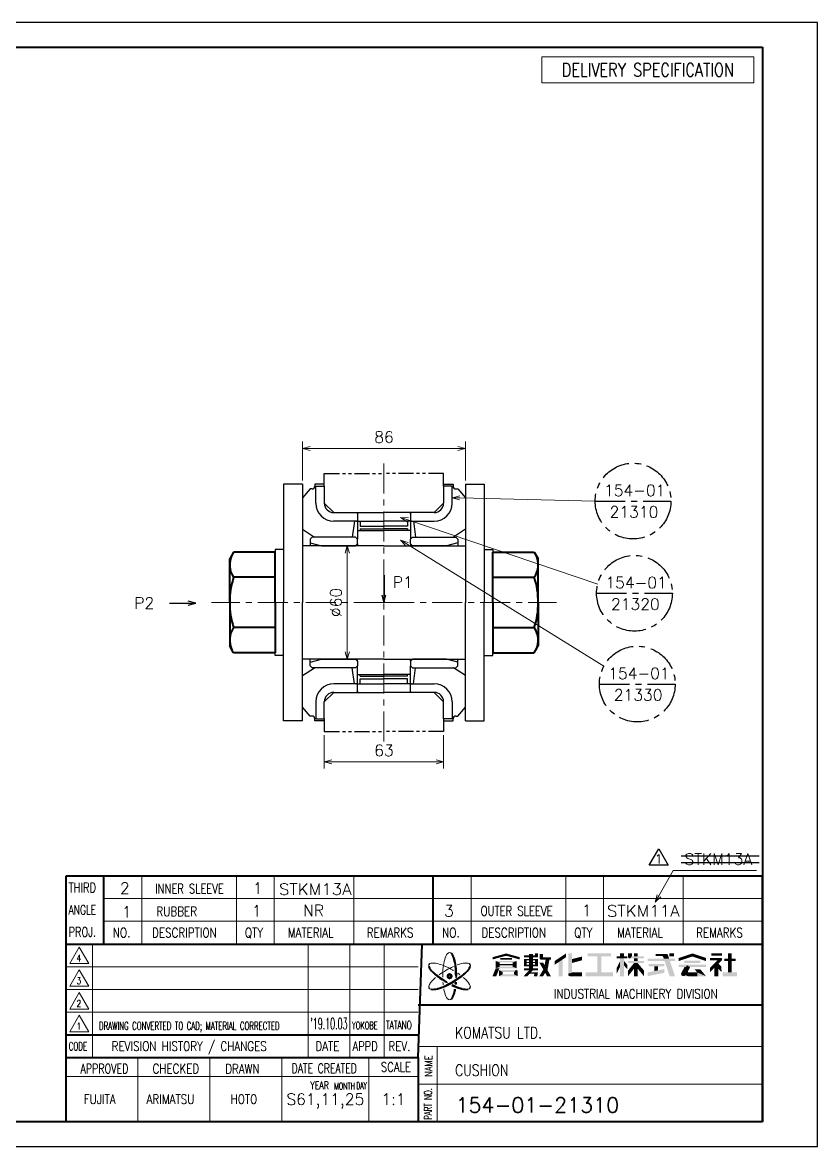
# Model space of a CAD drawing. Header units: millimetres. Extents: x 0 to 420, y 0 to 297.
# Drawn here: x 210 to 420, y 0 to 297 of the extents above; entities that cross this region are included whole.
import ezdxf
from ezdxf.enums import TextEntityAlignment as Align

# ---------------------------------------------------------------- set-up
doc = ezdxf.new("R2010")
doc.units = ezdxf.units.MM
doc.header["$LTSCALE"] = 0.25
doc.linetypes.add('CENTER', pattern=[50.8, 31.75, -6.35, 6.35, -6.35])
doc.linetypes.add('PHANTOM2', pattern=[31.75, 15.875, -3.175, 3.175, -3.175, 3.175, -3.175])
for name, color, linetype in [('1', 4, 'Continuous'), ('GAWA', 2, 'Continuous'), ('SCALE', 4, 'Continuous')]:
    doc.layers.add(name, color=color, linetype=linetype)
for name, color, linetype, lineweight in [('AM_0', 7, 'Continuous', 40), ('AM_0N', 7, 'Continuous', 40), ('AM_1', 4, 'Continuous', 20), ('AM_5_SCALE', 4, 'Continuous', 20), ('AM_7_CENTER', 1, 'CENTER', 20), ('AM_BOR_GAWA', 2, 'Continuous', 40)]:
    doc.layers.add(name, color=color, linetype=linetype, lineweight=lineweight)
doc.styles.add('ITL-SET', font='ITALIC', dxfattribs={"bigfont": 'BIGFONT'})
doc.styles.add('ROMANS_EN', font='romans.shx')
doc.styles.get("Standard").update_dxf_attribs({"font": 'txt.shx', "bigfont": 'extfont2.shx'})
doc.dimstyles.new('AM_JIS$0', dxfattribs={"dimtxt": 3, "dimasz": 2, "dimexe": 1.8, "dimexo": 1, "dimgap": 1.5, "dimtad": 3, "dimdec": 3, "dimzin": 9, "dimtxsty": 'STANDARD', "dimblk": 'OPEN30', "dimcen": 1, "dimclrd": 256, "dimclre": 256, "dimclrt": 4, "dimazin": 2, "dimtm": 1e-09, "dimtfac": 0.71, "dimtdec": 3, "dimtmove": 0, "dimatfit": 3, "dimldrblk": 'OPEN30', "dimlwd": -1, "dimlwe": -1, "dimarcsym": 1})

# ---------------------------------------------------------------- blocks, each defined once
blk = doc.blocks.new('A3-format')
at = {"layer": 'AM_BOR_GAWA', "color": 2}
for p, q in [((14.5, 290.5), (405.5, 290.5)), ((405.5, 290.5), (405.5, 6.5)), ((405.5, 6.5), (14.5, 6.5))]:
    blk.add_line(p, q, dxfattribs=at)
at = {"layer": 'Defpoints'}
blk.add_lwpolyline([(0, 0), (420, 0), (420, 297), (0, 297)], close=True, dxfattribs=at)
blk = doc.blocks.new('A3-title-bg')
at = {"layer": 'AM_BOR_GAWA', "color": 2, "lineweight": 40}
for p, q in [((-184, 47), (-184, 65)), ((-184, 65), (0, 65)), ((-174, 47), (-174, 65)), ((-87, 47), (-87, 65)), ((0, 47), (0, 65)), ((-184, 17), (-184, 47)), ((-184, 47), (-89.94, 47)), ((-91, 17), (-89.94, 47)), ((-89.94, 47), (0, 47)), ((0, 0), (0, 47)), ((-91, 30.91), (0, 30.91)), ((-184, 0), (-184, 17)), ((-184, 17), (-91, 17)), ((-91, 17), (-91, 0)), ((0, 0), (-184, 0))]:
    blk.add_line(p, q, dxfattribs=at)
at = {"layer": 'AM_BOR_GAWA', "color": 9, "lineweight": 20}
for p, q in [((-164, 47), (-164, 65)), ((-139, 47), (-139, 65)), ((-129, 47), (-129, 65)), ((-108, 47), (-108, 65)), ((-77, 47), (-77, 65)), ((-52, 47), (-52, 65)), ((-42, 47), (-42, 65)), ((-21, 47), (-21, 65)), ((-174, 59), (0, 59)), ((-174, 53), (0, 53)), ((-183, 41.83), (-180.5, 46.17)), ((-180.5, 46.17), (-178, 41.83)), ((-177, 47), (-177, 17)), ((-120, 47), (-120, 17)), ((-109, 47), (-109, 17)), ((-100, 47), (-100, 17)), ((-183, 41.83), (-178, 41.83)), ((-184, 41), (-91, 41)), ((-183, 35.83), (-180.5, 40.17)), ((-180.5, 40.17), (-178, 35.83)), ((-183, 35.83), (-178, 35.83)), ((-184, 35), (-91, 35)), ((-183, 29.83), (-180.5, 34.17)), ((-180.5, 34.17), (-178, 29.83)), ((-183, 29.83), (-178, 29.83)), ((-184, 29), (-91, 29)), ((-183, 23.83), (-180.5, 28.17)), ((-180.5, 28.17), (-178, 23.83)), ((-183, 23.83), (-178, 23.83)), ((-91, 19.91), (0, 19.91)), ((-86, 19.91), (-86, 0)), ((-165, 17), (-165, 0)), ((-146, 17), (-146, 0)), ((-127, 0), (-127, 17)), ((-104, 0), (-104, 17)), ((-184, 12), (-91, 12)), ((-91, 10), (0, 10))]:
    blk.add_line(p, q, dxfattribs=at)
at = {"layer": 'AM_BOR_GAWA', "color": 8, "lineweight": 20}
blk.add_line((-11.74, 40.71), (-10.88, 39.85), dxfattribs=at)
at = {"layer": 'AM_BOR_GAWA', "color": 9, "lineweight": 40}
blk.add_line((-184, 23), (-91, 23), dxfattribs=at)
at = {"layer": 'AM_BOR_GAWA', "color": 8, "lineweight": 20}
for points, const_width in [([(-58.72, 43.3, 1.142857), (-58.37, 43.3, 1.142857)], 0.4), ([(-35.34, 43.59, 1), (-34.94, 43.59, 1)], 0.4), ([(-25.74, 43.91, 1), (-25.24, 43.91, 1)], 0.5), ([(-11.04, 43.11, 1), (-10.84, 43.11, 1)], 0.2), ([(-11.04, 42.79, 1), (-10.84, 42.79, 1)], 0.2), ([(-83.14, 38.51, 1), (-82.24, 38.51, 1)], 0.702), ([(-65.27, 39.71, 1), (-64.87, 39.71, 1)], 0.4), ([(-51.14, 38.91, 1), (-50.74, 38.91, 1)], 0.4), ([(-21.23, 39.11, 1), (-20.63, 39.11, 1)], 0.6)]:
    blk.add_lwpolyline(points, format="xyb", close=True, dxfattribs=dict(at, const_width=const_width))
for points, const_width in [([(-28.24, 44.11), (-26.61, 44.11, -0.321798), (-25.95, 43.63), (-25.8, 43.2)], 0.6), ([(-19.58, 41.15), (-20.17, 40.04, 0.568326), (-19.56, 39.01), (-17.27, 39.01)], 1)]:
    blk.add_lwpolyline(points, format="xyb", dxfattribs=dict(at, const_width=const_width))
at = {"layer": 'AM_BOR_GAWA', "color": 9, "lineweight": 20}
for centre, radius, start, end in [((-82.69, 44.13), 0.65, 90, 145.2974), ((-82.69, 44.13), 0.6, 90, 145.2974), ((-87.56, 41.32), 0.65, 94.7026, 150), ((-87.56, 41.32), 0.6, 94.7026, 150), ((-87.18, 36.68), 5.31, 76.0052, 94.7026), ((-88.75, 30.39), 11.79, 66.7758, 76.0052), ((-70.98, 39.22), 13.5, 163.9948, 173.2242), ((-78.86, 41.48), 5.31, 145.2974, 163.9948), ((-76.63, 30.39), 11.79, 103.9948, 109.8782), ((-78.2, 36.68), 5.31, 85.2974, 103.9948), ((-77.82, 41.32), 0.6, 30, 85.2974), ((-77.82, 41.32), 0.65, 30, 85.2974), ((-72.66, 21.14), 21.85, 120, 125.7357), ((-69.23, 39.01), 15.27, 173.2242, 181.9026), ((-92.71, 21.14), 21.85, 60, 66.7758), ((-72.66, 21.14), 21.85, 114.3148, 120), ((-88.98, 26.6), 15.27, 61.1646, 61.9026), ((-88.98, 26.6), 15.27, 53.7049, 56.208), ((-87.56, 35.69), 0.65, 154.7026, 210), ((-87.56, 35.69), 0.6, 154.7026, 210), ((-83.35, 33.7), 5.31, 136.0052, 154.7026), ((-78.69, 29.2), 11.79, 130.7431, 136.0052), ((-62.64, 38.51), 21.85, 180, 180.8005), ((-62.64, 38.51), 21.85, 184.0993, 186.0535), ((-87.92, 28.01), 13.5, 43.9948, 48.9857), ((-82.03, 33.7), 5.31, 25.2974, 43.9948), ((-77.82, 35.69), 0.6, 330, 25.2974), ((-77.82, 35.69), 0.65, 330, 25.2974), ((-72.63, 37.32), 11.79, 190.6994, 196.0052), ((-78.86, 35.53), 5.31, 196.0052, 214.7026), ((-82.69, 32.88), 0.65, 214.7026, 270), ((-82.69, 32.88), 0.6, 214.7026, 270)]:
    blk.add_arc(centre, radius, start, end, dxfattribs=at)
at = {"layer": 'AM_BOR_GAWA', "color": 8, "lineweight": 20}
for centre, radius, start, end in [((-82.69, 44.13), 0.65, 34.7026, 90), ((-82.69, 44.13), 0.6, 34.7026, 90), ((-87.56, 41.32), 0.65, 150, 205.2974), ((-87.56, 41.32), 0.6, 150, 205.2974), ((-77.82, 41.32), 0.6, 334.7026, 30), ((-77.82, 41.32), 0.65, 334.7026, 30), ((-87.56, 35.69), 0.65, 210, 265.2974), ((-87.56, 35.69), 0.6, 210, 265.2974), ((-77.82, 35.69), 0.6, 274.7026, 330), ((-77.82, 35.69), 0.65, 274.7026, 330), ((-82.69, 32.88), 0.6, 270, 325.2974), ((-82.69, 32.88), 0.65, 270, 325.2974)]:
    blk.add_arc(centre, radius, start, end, dxfattribs=at)
at = {"layer": 'AM_BOR_GAWA', "color": 2, "lineweight": 40}
for centre, radius, start, end in [((-86.52, 41.48), 5.31, 16.0052, 34.7026), ((-92.75, 39.69), 11.74, 6.7758, 16.0052), ((-92.75, 39.69), 11.79, 6.7758, 16.0052), ((-83.35, 43.31), 5.31, 205.2974, 223.9948), ((-78.69, 47.81), 11.79, 223.9948, 233.2242), ((-78.69, 47.81), 11.74, 223.9948, 233.2242), ((-102.74, 38.51), 21.75, 0, 6.7758), ((-102.74, 38.51), 21.85, 0, 6.7758), ((-86.69, 47.81), 11.74, 306.7758, 316.0052), ((-86.69, 47.81), 11.79, 306.7758, 316.0052), ((-82.03, 43.31), 5.31, 316.0052, 334.7026), ((-89.16, 48.29), 13.45, 283.9948, 293.2242), ((-89.16, 48.29), 13.5, 283.9948, 293.2242), ((-72.66, 55.87), 21.85, 233.2242, 240), ((-72.66, 55.87), 21.75, 233.2242, 240), ((-89.86, 49.91), 15.17, 293.2242, 301.9026), ((-89.86, 49.91), 15.27, 293.2242, 301.9026), ((-72.66, 55.87), 21.85, 244.4868, 246.7758), ((-72.66, 55.87), 21.75, 244.5635, 246.7758), ((-92.71, 55.87), 21.75, 300, 306.7758), ((-92.71, 55.87), 21.85, 300, 306.7758), ((-76.63, 46.63), 11.79, 246.7758, 256.0052), ((-76.63, 46.63), 11.74, 246.7758, 256.0052), ((-102.74, 38.51), 21.75, 354.4384, 355.7143), ((-102.74, 38.51), 21.85, 354.3049, 355.8564), ((-87.18, 40.34), 5.31, 265.2974, 283.9948), ((-86.52, 35.53), 5.31, 325.2974, 343.9948), ((-92.75, 37.32), 11.74, 343.9948, 348.9011), ((-92.75, 37.32), 11.79, 343.9948, 348.8521), ((-78.2, 40.34), 5.31, 256.0052, 274.7026)]:
    blk.add_arc(centre, radius, start, end, dxfattribs=at)
at = {"layer": 'AM_BOR_GAWA', "color": 2, "lineweight": 20}
for centre, radius, start, end in [((-72.66, 55.87), 21.85, 240, 240.6897), ((-72.66, 55.87), 21.75, 240, 240.9213), ((-102.74, 38.51), 21.75, 358.9261, 360), ((-102.74, 38.51), 21.85, 359.1171, 360)]:
    blk.add_arc(centre, radius, start, end, dxfattribs=at)
at = {"layer": 'AM_BOR_GAWA', "color": 8, "lineweight": 20}
for points in [[(-71.34, 43.52), (-67.74, 44.51), (-71.34, 42.92), (-67.74, 43.9)], [(-70.49, 42.51), (-69.49, 42.13), (-70.49, 40.61), (-69.49, 40.98)], [(-70.49, 42.51), (-64.99, 42.51), (-69.49, 42.13), (-65.99, 42.13)], [(-69.49, 41.71), (-65.99, 41.71), (-69.49, 41.41), (-65.99, 41.41)], [(-69.24, 43.34), (-66.24, 43.34), (-69.24, 42.89), (-66.24, 42.89)], [(-67.74, 44.51), (-64.14, 43.52), (-67.74, 43.9), (-64.14, 42.92)], [(-65.99, 42.13), (-64.99, 42.51), (-65.99, 40.98), (-64.99, 40.61)], [(-63.04, 44.03), (-60.14, 44.03), (-63.04, 43.53), (-59.34, 43.53)], [(-63.04, 43.08), (-59.34, 43.08), (-62.29, 42.73), (-60.09, 42.73)], [(-63.04, 43.08), (-62.29, 42.73), (-63.04, 41.08), (-62.29, 41.53)], [(-62.29, 42.28), (-60.09, 42.28), (-62.29, 41.98), (-60.09, 41.98)], [(-61.69, 44.35), (-60.69, 44.35), (-61.69, 44.03), (-60.69, 44.03)], [(-61.69, 43.53), (-60.69, 43.53), (-61.69, 43.08), (-60.69, 43.08)], [(-61.69, 42.73), (-60.69, 42.73), (-61.69, 42.28), (-60.69, 42.28)], [(-61.69, 41.98), (-60.69, 41.98), (-61.69, 41.53), (-60.69, 41.53)], [(-60.14, 44.51), (-59.34, 44.51), (-60.14, 44.03), (-59.34, 43.53)], [(-60.09, 42.73), (-59.34, 43.08), (-60.09, 41.53), (-59.34, 41.08)], [(-58.97, 42.09), (-57.97, 42.09), (-56.94, 38.51), (-55.94, 38.51)], [(-58.92, 44.35), (-57.97, 44.35), (-58.92, 43.3), (-57.97, 43.5)], [(-58.92, 43.3), (-57.97, 43.5), (-58.52, 42.9), (-57.97, 43.5)], [(-57.97, 43.5), (-55.94, 43.5), (-58.52, 42.9), (-55.94, 42.9)], [(-57.32, 42.9), (-56.32, 42.9), (-57.58, 41.41), (-56.82, 40.06)], [(-54.94, 42.51), (-51.94, 44.51), (-54.94, 41.51), (-51.94, 43.51)], [(-53.84, 42.24), (-52.84, 42.91), (-53.84, 38.51), (-52.84, 38.51)], [(-51.34, 44.51), (-50.34, 44.51), (-51.34, 38.91), (-50.34, 39.51)], [(-50.34, 43.02), (-47.74, 43.68), (-50.34, 42.02), (-47.74, 42.68)], [(-46.24, 44.51), (-40.04, 44.51), (-46.24, 43.71), (-40.04, 43.71)], [(-43.64, 43.71), (-42.64, 43.71), (-43.64, 39.51), (-42.64, 39.51)], [(-38.54, 40.73), (-37.64, 42.53), (-38.54, 39.23), (-37.63, 41.05)], [(-38.53, 43.79), (-35.73, 43.79), (-38.53, 43.19), (-35.73, 43.19)], [(-37.63, 44.51), (-36.63, 44.51), (-37.63, 43.79), (-36.63, 43.79)], [(-37.63, 43.19), (-36.63, 43.19), (-37.63, 38.51), (-36.63, 38.51)], [(-36.63, 42.55), (-35.73, 41.51), (-36.63, 41.35), (-35.73, 40.31)], [(-35.54, 44.51), (-34.54, 44.51), (-35.54, 43.59), (-34.54, 43.79)], [(-35.54, 43.59), (-34.54, 43.79), (-35.14, 43.19), (-34.54, 43.79)], [(-35.54, 42.55), (-31.34, 42.55), (-35.54, 41.95), (-31.34, 41.95)], [(-35.54, 40.01), (-33.99, 41.95), (-35.54, 38.51), (-33.99, 40.45)], [(-34.54, 43.79), (-31.34, 43.79), (-35.14, 43.19), (-31.34, 43.19)], [(-33.99, 44.51), (-32.99, 44.51), (-33.99, 43.79), (-32.99, 43.79)], [(-33.99, 43.19), (-32.99, 43.19), (-33.99, 42.55), (-32.99, 42.55)], [(-33.99, 41.95), (-32.99, 41.95), (-33.99, 38.51), (-32.99, 38.51)], [(-32.99, 41.95), (-31.34, 40.01), (-32.99, 40.45), (-31.34, 38.51)], [(-30.34, 43.11), (-23.14, 43.11), (-30.34, 42.51), (-23.14, 42.51)], [(-30.14, 41.71), (-25.94, 41.71), (-30.14, 41.11), (-25.94, 41.11)], [(-26.53, 44.41), (-25.49, 44.41), (-26.09, 43.11), (-25.01, 44.07)], [(-26.09, 43.11), (-25.01, 44.07), (-26.09, 43.11), (-24.69, 43.11)], [(-25.89, 42.51), (-24.49, 42.51), (-24.54, 38.51), (-23.14, 38.51)], [(-24.64, 44.51), (-23.44, 44.51), (-24.64, 43.71), (-23.44, 43.71)], [(-22.14, 43.31), (-18.54, 44.51), (-22.14, 42.51), (-18.54, 43.71)], [(-20.64, 42.61), (-16.44, 42.61), (-20.64, 42.01), (-16.44, 42.01)], [(-18.54, 44.51), (-14.94, 43.31), (-18.54, 43.71), (-14.94, 42.51)], [(-13.94, 43.31), (-10.94, 43.31), (-13.94, 42.71), (-11.94, 42.71)], [(-11.94, 42.71), (-10.8, 42.65), (-13.94, 40.71), (-13.94, 39.51)], [(-13.54, 44.51), (-10.74, 44.51), (-13.54, 43.91), (-10.74, 43.91)], [(-12.74, 40.71), (-11.74, 41.71), (-12.74, 38.51), (-11.74, 38.51)], [(-11.94, 42.71), (-10.94, 43.31), (-11.94, 42.71), (-10.74, 43.11)], [(-11.94, 42.71), (-10.74, 43.11), (-11.94, 42.71), (-10.74, 42.79)], [(-11.94, 42.71), (-10.74, 42.79), (-11.94, 42.71), (-10.8, 42.65)], [(-11.64, 41.81), (-11.74, 40.71), (-11.74, 41.71)], [(-11.64, 41.81), (-10.88, 41.05), (-11.74, 40.71), (-10.88, 39.85)], [(-10.14, 43.11), (-7.14, 43.11), (-10.14, 42.51), (-7.14, 42.51)], [(-9.14, 44.51), (-8.14, 44.51), (-9.14, 43.11), (-8.14, 43.11)], [(-9.14, 42.51), (-8.14, 42.51), (-9.14, 39.51), (-8.14, 39.51)], [(-70.49, 40.61), (-69.51, 40.61), (-71.34, 38.51), (-70.36, 38.51)], [(-69.49, 40.98), (-65.99, 40.98), (-70.49, 40.61), (-64.99, 40.61)], [(-69.67, 40.11), (-68.67, 39.61), (-69.67, 38.51), (-68.67, 39.01)], [(-69.67, 40.11), (-65.07, 40.11), (-68.67, 39.61), (-65.67, 39.61)], [(-68.67, 39.01), (-65.67, 39.01), (-69.67, 38.51), (-64.67, 38.51)], [(-65.67, 39.61), (-65.07, 40.11), (-65.67, 39.61), (-64.67, 39.71)], [(-65.67, 39.61), (-64.67, 39.71), (-65.67, 39.01), (-64.67, 38.51)], [(-61.69, 40.05), (-60.69, 40.05), (-63.14, 38.51), (-62.14, 38.51)], [(-62.29, 41.53), (-60.09, 41.53), (-63.04, 41.08), (-59.34, 41.08)], [(-63.04, 40.55), (-59.34, 40.55), (-63.04, 40.05), (-59.34, 40.05)], [(-61.69, 41.08), (-60.69, 41.08), (-61.69, 40.55), (-60.69, 40.55)], [(-61.18, 39.56), (-59.34, 39.56), (-61.5, 39.16), (-60.3, 39.16)], [(-60.3, 39.16), (-59.34, 39.56), (-60.41, 38.51), (-59.51, 38.51)], [(-57.94, 40.27), (-57.45, 39.4), (-58.97, 38.51), (-57.97, 38.51)], [(-51.34, 38.91), (-50.34, 39.51), (-50.94, 38.51), (-50.34, 39.51)], [(-50.34, 39.51), (-47.74, 39.51), (-50.94, 38.51), (-47.74, 38.51)], [(-46.74, 39.51), (-39.54, 39.51), (-46.74, 38.51), (-39.54, 38.51)], [(-30.34, 39.51), (-25.94, 40.4), (-30.34, 38.51), (-25.94, 39.4)], [(-28.64, 41.11), (-27.64, 41.11), (-28.64, 39.85), (-27.64, 40.06)], [(-22.14, 41.51), (-14.94, 41.51), (-22.14, 40.91), (-14.94, 40.91)], [(-20.64, 40.91), (-19.14, 40.91), (-21.46, 39.39), (-19.73, 39.8)], [(-21.46, 39.39), (-17.27, 39.51), (-20.93, 38.51), (-14.94, 38.51)], [(-17.94, 40.31), (-16.44, 40.31), (-17.27, 39.51), (-14.94, 38.51)], [(-10.88, 39.85), (-10.88, 41.05), (-11.74, 40.71), (-10.88, 39.85)], [(-11.74, 40.71), (-10.88, 39.85), (-11.74, 40.71)], [(-10.54, 39.51), (-6.74, 39.51), (-10.54, 38.51), (-6.74, 38.51)]]:
    blk.add_solid(points, dxfattribs=at)
at = {"layer": 'GAWA', "color": 0}
for p, q in [((-389.17, 281.94), (-359.17, 281.94)), ((-389.17, 281.94), (-389.17, 275.02)), ((-359.17, 281.94), (-359.17, 275.02)), ((-389.17, 275.02), (-359.17, 275.02))]:
    blk.add_line(p, q, dxfattribs=at)
at = {"layer": 'AM_BOR_GAWA', "color": 9, "lineweight": 20, "style": 'ROMANS_EN'}
for s, height, width, p in [('THIRD', 2.5, 0.770046, (-183.3, 60.66)), ('ANGLE', 2.5, 0.698599, (-183.3, 54.79)), ('PROJ.', 2.5, 0.752934, (-183.3, 48.93)), ('NO.', 2.5, 0.8, (-171.65, 48.75)), ('DESCRIPTION', 2.5, 0.8, (-161.26, 48.75)), ('QTY', 2.5, 0.8, (-136.75, 48.75)), ('MATERIAL', 2.5, 0.8, (-125.42, 48.75)), ('REMARKS', 2.5, 0.8, (-104.56, 48.75)), ('NO.', 2.5, 0.8, (-84.65, 48.75)), ('DESCRIPTION', 2.5, 0.8, (-74.26, 48.75)), ('QTY', 2.5, 0.8, (-49.75, 48.75)), ('MATERIAL', 2.5, 0.8, (-38.42, 48.75)), ('REMARKS', 2.5, 0.8, (-17.56, 48.75)), ('4', 1.8, 0.8, (-181.21, 42.39)), ('3', 1.8, 0.8, (-181.21, 36.39)), ('INDUSTRIAL MACHINERY DIVISION', 2.5, 0.8, (-55.15, 32.61)), ('2', 1.8, 0.8, (-181.21, 30.39)), ('1', 1.8, 0.8, (-181.21, 24.39)), ('CODE', 2.2, 0.625272, (-183.3, 18.9)), ('REVISION HISTORY / CHANGES', 2.5, 0.8, (-171.94, 18.75)), ('DATE', 2.5, 0.8, (-118.13, 18.75)), ('APPD', 2.5, 0.765192, (-108.3, 18.75)), ('REV.', 2.5, 0.8, (-98.84, 18.75)), ('APPROVED', 2.5, 0.73364, (-180.18, 12.82)), ('CHECKED', 2.5, 0.8, (-161.16, 12.82)), ('DRAWN', 2.5, 0.8, (-141.96, 12.76)), ('DATE CREATED', 2.5, 0.714183, (-124.4, 12.91)), ('SCALE', 2.5, 0.785374, (-100.85, 13.27)), ('YEAR', 2, 0.747337, (-119.45, 8.66)), ('MONTH', 1.8, 0.550991, (-113.18, 8.56)), ('DAY', 1.8, 0.521917, (-107.33, 8.68))]:
    blk.add_text(s, height=height, dxfattribs=dict(at, width=width)).set_placement(p)
for s, width, p in [('NAME', 0.8, (-88.25, 14.73)), ('PART NO.', 0.667211, (-88.38, 4.74))]:
    blk.add_text(s, height=2, rotation=90, dxfattribs=dict(at, width=width)).set_placement(p, align=Align.MIDDLE_CENTER)
at = {"layer": 'AM_BOR_GAWA', "color": 4, "lineweight": 20}
for tag, p in [('USER-NAME{18}', (-81.23, 22.07)), ('NAME{20}', (-81.23, 12.16)), ('NUMBER{20}', (-81.11, 2.45))]:
    blk.add_attdef(tag, p, '', height=4, dxfattribs=at)
blk.add_attdef('CADNO', text='', height=3, rotation=90, dxfattribs=at).set_placement((-393.5, 12.5), align=Align.MIDDLE_CENTER)
for tag, p in [('APPROVAL{6}', (-174.5, 6)), ('CHECK{6}', (-155.5, 6)), ('DRAW{6}', (-136.5, 6)), ('DATE{7}', (-115.5, 6)), ('GEN-TITLE-SCA{4}', (-97.5, 6))]:
    blk.add_attdef(tag, text='', height=3, dxfattribs=at).set_placement(p, align=Align.MIDDLE_CENTER)
at = {"layer": 'GAWA', "color": 0, "style": 'ITL-SET', "width": 0.65}
blk.add_text('CONFIDENTIAL', height=3.5, dxfattribs=at).set_placement((-387.88, 276.72))
blk = doc.blocks.new('_Open30')
at = {"color": 0, "linetype": 'ByBlock', "lineweight": -2}
for p, q in [((-1, 0.27), (0, 0)), ((0, 0), (-1, -0.27)), ((0, 0), (-1, 0))]:
    blk.add_line(p, q, dxfattribs=at)
blk = doc.blocks.new('*D34')
at = {"layer": 'AM_5_SCALE', "linetype": 'ByBlock', "transparency": 16777216}
for p, q in [((289.73, 108.65), (289.73, 99.85)), ((321.23, 108.65), (321.23, 99.85)), ((291.73, 101.65), (319.23, 101.65))]:
    blk.add_line(p, q, dxfattribs=at)
at = {"layer": 'Defpoints', "color": 0, "transparency": 16777216}
for p in [(289.73, 109.65), (321.23, 109.65), (321.23, 101.65)]:
    blk.add_point(p, dxfattribs=at)
at = {"layer": 'AM_5_SCALE', "transparency": 16777216, "xscale": 2, "yscale": 2, "zscale": 2, "rotation": 180}
blk.add_blockref('_Open30', (289.73, 101.65), dxfattribs=at)
at = {"layer": 'AM_5_SCALE', "transparency": 16777216, "xscale": 2, "yscale": 2, "zscale": 2}
blk.add_blockref('_Open30', (321.23, 101.65), dxfattribs=at)
at = {"layer": 'AM_5_SCALE', "color": 4, "transparency": 16777216, "insert": (305.48, 104.65), "char_height": 3, "attachment_point": 5}
blk.add_mtext('63', dxfattribs=at)
blk = doc.blocks.new('*D35')
at = {"layer": 'AM_5_SCALE', "linetype": 'ByBlock', "transparency": 16777216}
for p, q in [((283.98, 176), (283.98, 186.25)), ((285.98, 184.45), (324.98, 184.45)), ((326.98, 176), (326.98, 186.25))]:
    blk.add_line(p, q, dxfattribs=at)
at = {"layer": 'Defpoints', "color": 0, "transparency": 16777216}
for p in [(326.98, 184.45), (283.98, 175), (326.98, 175)]:
    blk.add_point(p, dxfattribs=at)
at = {"layer": 'AM_5_SCALE', "transparency": 16777216, "xscale": 2, "yscale": 2, "zscale": 2, "rotation": 180}
blk.add_blockref('_Open30', (283.98, 184.45), dxfattribs=at)
at = {"layer": 'AM_5_SCALE', "transparency": 16777216, "xscale": 2, "yscale": 2, "zscale": 2}
blk.add_blockref('_Open30', (326.98, 184.45), dxfattribs=at)
at = {"layer": 'AM_5_SCALE', "color": 4, "transparency": 16777216, "insert": (305.48, 187.45), "char_height": 3, "attachment_point": 5}
blk.add_mtext('86', dxfattribs=at)
blk = doc.blocks.new('*D36')
at = {"layer": 'AM_5_SCALE', "linetype": 'ByBlock', "transparency": 16777216}
for p, q in [((295.73, 158.75), (297.6, 158.75)), ((295.8, 130.75), (295.8, 156.75)), ((295.73, 128.75), (297.6, 128.75))]:
    blk.add_line(p, q, dxfattribs=at)
at = {"layer": 'Defpoints', "color": 0, "transparency": 16777216}
for p in [(294.73, 158.75), (295.8, 158.75), (294.73, 128.75)]:
    blk.add_point(p, dxfattribs=at)
at = {"layer": 'AM_5_SCALE', "transparency": 16777216, "xscale": 2, "yscale": 2, "zscale": 2}
for p, rotation in [((295.8, 158.75), 90), ((295.8, 128.75), 270)]:
    blk.add_blockref('_Open30', p, dxfattribs=dict(at, rotation=rotation))
at = {"layer": 'AM_5_SCALE', "color": 4, "transparency": 16777216, "insert": (292.8, 143.75), "char_height": 3, "attachment_point": 5, "rotation": 90}
blk.add_mtext('%%C60', dxfattribs=at)
blk = doc.blocks.new('*S41')
for p, q in [((248.87, 143.57), (251.87, 143.57)), ((251.87, 143.57), (253.62, 143.57)), ((253.62, 143.57), (253.75, 143.57))]:
    blk.add_line(p, q)
at = {"linetype": 'Continuous'}
for p, q in [((255.75, 143.57), (253.75, 144.1)), ((253.75, 143.57), (255.75, 143.57)), ((253.75, 143.03), (255.75, 143.57))]:
    blk.add_line(p, q, dxfattribs=at)
blk = doc.blocks.new('*S42')
at = {"layer": 'AM_5_SCALE'}
for p, q in [((381.87, 72.93), (378.11, 66.27)), ((403.87, 72.93), (381.87, 72.93))]:
    blk.add_line(p, q, dxfattribs=at)
at = {"layer": 'AM_5_SCALE', "linetype": 'Continuous'}
for p, q in [((377.64, 66.53), (377.13, 64.53)), ((378.11, 66.27), (377.13, 64.53)), ((377.13, 64.53), (378.58, 66.01))]:
    blk.add_line(p, q, dxfattribs=at)
at = {"layer": 'AM_5_SCALE', "color": 4, "linetype": 'CENTER', "insert": (384.87, 74.43), "char_height": 3, "attachment_point": 7}
blk.add_mtext('STKM13A', dxfattribs=at)
blk = doc.blocks.new('rireki')
at = {"layer": 'SCALE'}
blk.add_lwpolyline([(2.5, -1.44), (-2.5, -1.44), (0, 2.89)], close=True, dxfattribs=at)
blk.add_attdef('NO', text='', height=2.4, dxfattribs=at).set_placement((0, -1), align=Align.CENTER)

msp = doc.modelspace()

# ---------------------------------------------------------------- linework, layer by layer
at = {"linetype": 'CENTER'}
for p, q in [((289.7285, 175.0025), (289.7285, 177.8592)), ((321.2285, 175.0025), (321.2285, 177.8592)), ((289.7285, 170.0025), (292.2285, 167.5025)), ((321.2285, 170.0025), (318.7285, 167.5025)), ((298.2285, 167.5025), (305.4785, 167.5025)), ((298.4785, 167.2525), (298.728, 167.5025)), ((312.7285, 167.5025), (305.4785, 167.5025)), ((312.4785, 167.2525), (312.2291, 167.5025)), ((298.2285, 165.2525), (305.4785, 165.2525)), ((299.2285, 163.9525), (305.4785, 163.9525)), ((312.7285, 165.2525), (305.4785, 165.2525)), ((311.7285, 163.9525), (305.4785, 163.9525)), ((298.4785, 162.7525), (305.4785, 162.7525)), ((299.2285, 163.2525), (299.2285, 162.7525)), ((299.2285, 163.2525), (305.4785, 163.2525)), ((311.7285, 163.2525), (305.4785, 163.2525)), ((312.4785, 162.7525), (305.4785, 162.7525)), ((311.7285, 163.2525), (311.7285, 162.7525)), ((298.4785, 124.7525), (305.4785, 124.7525)), ((299.2285, 124.2525), (299.2285, 124.7525)), ((312.4785, 124.7525), (305.4785, 124.7525)), ((311.7285, 124.2525), (311.7285, 124.7525)), ((298.2285, 122.2525), (305.4785, 122.2525)), ((299.2285, 124.2525), (305.4785, 124.2525)), ((299.2285, 123.5525), (305.4785, 123.5525)), ((311.7285, 124.2525), (305.4785, 124.2525)), ((311.7285, 123.5525), (305.4785, 123.5525)), ((312.7285, 122.2525), (305.4785, 122.2525)), ((289.7285, 117.5025), (292.2285, 120.0025)), ((298.2285, 120.0025), (305.4785, 120.0025)), ((298.4785, 120.2525), (298.728, 120.0025)), ((312.7285, 120.0025), (305.4785, 120.0025)), ((312.4785, 120.2525), (312.2291, 120.0025)), ((321.2285, 117.5025), (318.7285, 120.0025)), ((289.7285, 112.5025), (289.7285, 109.6459)), ((321.2285, 112.5025), (321.2285, 109.6459))]:
    msp.add_line(p, q, dxfattribs=at)
for p, q in [((283.9785, 175.0025), (278.9785, 175.0025)), ((278.9785, 175.0025), (278.9785, 143.7525)), ((283.9785, 175.0025), (283.9785, 143.7525)), ((285.9785, 173.7525), (283.9785, 171.4192)), ((286.4785, 173.7525), (285.9785, 173.7525)), ((289.7285, 175.0025), (287.2285, 175.0025)), ((287.2285, 175.0025), (287.2285, 174.5025)), ((287.4785, 174.5025), (289.7285, 174.5025)), ((287.4785, 170.0025), (287.4785, 174.5025)), ((289.7285, 174.5025), (289.7285, 175.0025)), ((289.7285, 174.5025), (289.7285, 170.0025)), ((321.2285, 174.5025), (321.2285, 175.0025)), ((321.2285, 175.0025), (323.7285, 175.0025)), ((323.4785, 174.5025), (321.2285, 174.5025)), ((321.2285, 174.5025), (321.2285, 170.0025)), ((323.4785, 170.0025), (323.4785, 174.5025)), ((323.7285, 175.0025), (323.7285, 174.5025)), ((324.4785, 173.7525), (324.9785, 173.7525)), ((324.9785, 173.7525), (326.9785, 171.4192)), ((326.9785, 175.0025), (331.9785, 175.0025)), ((326.9785, 175.0025), (326.9785, 143.7525)), ((331.9785, 175.0025), (331.9785, 143.7525)), ((292.2285, 167.5025), (298.2285, 167.5025)), ((298.4785, 167.2525), (298.2285, 167.5025)), ((298.4785, 167.2525), (298.4785, 165.2525)), ((312.4785, 167.2525), (312.7285, 167.5025)), ((312.4785, 167.2525), (312.4785, 165.2525)), ((318.7285, 167.5025), (312.7285, 167.5025)), ((298.4785, 165.2525), (292.2285, 165.2525)), ((297.6916, 165.2525), (297.1243, 161.0025)), ((298.4785, 165.2525), (298.4785, 160.5025)), ((299.2285, 165.2525), (299.2285, 163.9525)), ((311.7285, 165.2525), (311.7285, 163.9525)), ((312.4785, 165.2525), (318.7285, 165.2525)), ((312.4785, 165.2525), (312.4785, 160.5025)), ((313.2655, 165.2525), (313.8328, 161.0025)), ((283.9785, 163.0852), (287.0996, 161.0025)), ((285.9785, 160.5025), (286.4785, 161.0025)), ((285.9785, 160.5025), (285.9785, 159.5025)), ((297.9785, 161.0025), (286.4785, 161.0025)), ((297.9785, 161.0025), (298.4785, 160.5025)), ((298.4785, 159.2525), (298.4785, 160.5025)), ((312.9785, 161.0025), (312.4785, 160.5025)), ((312.4785, 159.2525), (312.4785, 160.5025)), ((312.9785, 161.0025), (324.4785, 161.0025)), ((326.9785, 163.0852), (323.8575, 161.0025)), ((324.9785, 160.5025), (324.4785, 161.0025)), ((324.9785, 160.5025), (324.9785, 159.5025)), ((278.9785, 157.7525), (276.7285, 157.7525)), ((276.7285, 157.7525), (276.7285, 143.7525)), ((305.4785, 158.7525), (283.9785, 158.7525)), ((285.9785, 159.5025), (288.9785, 158.7525)), ((285.9785, 159.5025), (285.9785, 158.7525)), ((288.9785, 158.7525), (297.9785, 158.7525)), ((298.4785, 159.2525), (297.9785, 158.7525)), ((298.4785, 159.2525), (298.4785, 158.7525)), ((305.4785, 158.7525), (326.9785, 158.7525)), ((312.4785, 159.2525), (312.9785, 158.7525)), ((312.4785, 159.2525), (312.4785, 158.7525)), ((321.9785, 158.7525), (312.9785, 158.7525)), ((324.9785, 159.5025), (321.9785, 158.7525)), ((324.9785, 159.5025), (324.9785, 158.7525)), ((331.9785, 157.7525), (334.2285, 157.7525)), ((334.2285, 157.7525), (334.2285, 143.7525)), ((305.4785, 150.9663), (305.4785, 145.7525)), ((305.5143, 150.9663), (305.5143, 145.7525)), ((304.9426, 145.7525), (305.4785, 143.7525)), ((305.4785, 145.7525), (305.4785, 143.7525)), ((305.4785, 143.7525), (306.0144, 145.7525)), ((305.5143, 145.7525), (305.5143, 143.7525)), ((276.7285, 129.7525), (276.7285, 143.7525)), ((278.9785, 112.5025), (278.9785, 143.7525)), ((283.9785, 112.5025), (283.9785, 143.7525)), ((326.9785, 112.5025), (326.9785, 143.7525)), ((331.9785, 112.5025), (331.9785, 143.7525)), ((334.2285, 129.7525), (334.2285, 143.7525)), ((278.9785, 129.7525), (276.7285, 129.7525)), ((305.4785, 128.7525), (283.9785, 128.7525)), ((285.9785, 128.0025), (288.9785, 128.7525)), ((285.9785, 128.0025), (285.9785, 128.7525)), ((285.9785, 127.0025), (285.9785, 128.0025)), ((288.9785, 128.7525), (297.9785, 128.7525)), ((298.4785, 128.2525), (297.9785, 128.7525)), ((298.4785, 128.2525), (298.4785, 128.7525)), ((298.4785, 128.2525), (298.4785, 127.0025)), ((305.4785, 128.7525), (326.9785, 128.7525)), ((312.4785, 128.2525), (312.9785, 128.7525)), ((312.4785, 128.2525), (312.4785, 128.7525)), ((312.4785, 128.2525), (312.4785, 127.0025)), ((321.9785, 128.7525), (312.9785, 128.7525)), ((324.9785, 128.0025), (321.9785, 128.7525)), ((324.9785, 128.0025), (324.9785, 128.7525)), ((324.9785, 127.0025), (324.9785, 128.0025)), ((331.9785, 129.7525), (334.2285, 129.7525)), ((283.9785, 124.4198), (287.0996, 126.5025)), ((285.9785, 127.0025), (286.4785, 126.5025)), ((297.9785, 126.5025), (286.4785, 126.5025)), ((297.6916, 122.2525), (297.1243, 126.5025)), ((297.9785, 126.5025), (298.4785, 127.0025)), ((298.4785, 122.2525), (298.4785, 127.0025)), ((312.9785, 126.5025), (312.4785, 127.0025)), ((312.4785, 122.2525), (312.4785, 127.0025)), ((312.9785, 126.5025), (324.4785, 126.5025)), ((313.2655, 122.2525), (313.8328, 126.5025)), ((326.9785, 124.4198), (323.8575, 126.5025)), ((324.9785, 127.0025), (324.4785, 126.5025)), ((298.4785, 122.2525), (292.2285, 122.2525)), ((298.4785, 120.2525), (298.4785, 122.2525)), ((299.2285, 122.2525), (299.2285, 123.5525)), ((311.7285, 122.2525), (311.7285, 123.5525)), ((312.4785, 120.2525), (312.4785, 122.2525)), ((312.4785, 122.2525), (318.7285, 122.2525)), ((292.2285, 120.0025), (298.2285, 120.0025)), ((298.4785, 120.2525), (298.2285, 120.0025)), ((312.4785, 120.2525), (312.7285, 120.0025)), ((318.7285, 120.0025), (312.7285, 120.0025)), ((285.9785, 113.7525), (283.9785, 116.0859)), ((287.4785, 117.5025), (287.4785, 113.0025)), ((289.7285, 113.0025), (289.7285, 117.5025)), ((321.2285, 113.0025), (321.2285, 117.5025)), ((323.4785, 117.5025), (323.4785, 113.0025)), ((324.9785, 113.7525), (326.9785, 116.0859)), ((286.4785, 113.7525), (285.9785, 113.7525)), ((287.2285, 112.5025), (287.2285, 113.0025)), ((287.4785, 113.0025), (289.7285, 113.0025)), ((289.7285, 113.0025), (289.7285, 112.5025)), ((323.4785, 113.0025), (321.2285, 113.0025)), ((321.2285, 113.0025), (321.2285, 112.5025)), ((323.7285, 112.5025), (323.7285, 113.0025)), ((324.4785, 113.7525), (324.9785, 113.7525)), ((283.9785, 112.5025), (278.9785, 112.5025)), ((289.7285, 112.5025), (287.2285, 112.5025)), ((321.2285, 112.5025), (323.7285, 112.5025)), ((326.9785, 112.5025), (331.9785, 112.5025))]:
    msp.add_line(p, q)
for centre, radius, start, end in [((286.4785, 174.5025), 0.75, 270, 0), ((324.4785, 174.5025), 0.75, 180, 270), ((292.2285, 170.0025), 4.75, 180, 270), ((292.2285, 170.0025), 2.5, 180, 270), ((318.7285, 170.0025), 2.5, 270, 0), ((318.7285, 170.0025), 4.75, 270, 0), ((292.2285, 117.5025), 4.75, 90, 180), ((318.7285, 117.5025), 4.75, 0, 90), ((292.2285, 117.5025), 2.5, 90, 180), ((318.7285, 117.5025), 2.5, 0, 90), ((286.4785, 113.0025), 0.75, 0, 90), ((324.4785, 113.0025), 0.75, 90, 180)]:
    msp.add_arc(centre, radius, start, end)
at = {"layer": '1', "linetype": 'PHANTOM2'}
for p, q in [((289.7285, 177.8592), (305.4785, 177.8592)), ((321.2285, 177.8592), (305.4785, 177.8592)), ((289.7285, 109.6459), (305.4785, 109.6459)), ((321.2285, 109.6459), (305.4785, 109.6459))]:
    msp.add_line(p, q, dxfattribs=at)
at = {"layer": '1', "linetype": 'CENTER'}
for p, q in [((361.2734, 170.5348), (381.2892, 170.5348)), ((361.6426, 146.1779), (381.6584, 146.1779)), ((362.3811, 122.1901), (382.3969, 122.1901))]:
    msp.add_line(p, q, dxfattribs=at)
at = {"layer": '1'}
for p, q in [((404.5485, 74.9785), (383.9823, 74.9785)), ((383.9939, 76.8459), (404.5485, 76.8459))]:
    msp.add_line(p, q, dxfattribs=at)
at = {"layer": '1', "linetype": 'CENTER'}
for centre in [(371.2813, 170.5348), (371.6505, 146.1779), (372.389, 122.1901)]:
    msp.add_circle(centre, 10.0079, dxfattribs=at)
at = {"layer": 'AM_0N'}
for p, q in [((265.7577, 157.035), (264.7285, 155.2525)), ((264.7285, 143.7525), (264.7285, 155.2525)), ((276.7285, 157.035), (265.7577, 157.035)), ((276.7285, 143.7525), (276.7285, 157.035)), ((334.2285, 143.7525), (334.2285, 157.035)), ((334.2285, 157.035), (345.1994, 157.035)), ((345.1994, 157.035), (346.2285, 155.2525)), ((346.2285, 143.7525), (346.2285, 155.2525)), ((276.7285, 150.3938), (265.7577, 150.3938)), ((334.2285, 150.3938), (345.1994, 150.3938)), ((264.7285, 143.7525), (264.7285, 132.2525)), ((276.7285, 143.7525), (276.7285, 130.47)), ((334.2285, 143.7525), (334.2285, 130.47)), ((346.2285, 143.7525), (346.2285, 132.2525)), ((276.7285, 137.1113), (265.7577, 137.1113)), ((334.2285, 137.1113), (345.1994, 137.1113)), ((265.7577, 130.47), (264.7285, 132.2525)), ((345.1994, 130.47), (346.2285, 132.2525)), ((276.7285, 130.47), (265.7577, 130.47)), ((334.2285, 130.47), (345.1994, 130.47))]:
    msp.add_line(p, q, dxfattribs=at)
for centre, radius, start, end in [((270.6003, 153.7144), 5.8718, 154.438469, 214.438469), ((340.3567, 153.7144), 5.8718, 325.561531, 25.561531), ((286.6721, 143.7525), 21.9435, 162.383031, 180), ((324.285, 143.7525), 21.9435, 0, 17.616969), ((286.6721, 143.7525), 21.9435, 180, 197.616969), ((324.285, 143.7525), 21.9435, 342.383031, 0), ((270.6003, 133.7907), 5.8718, 145.561531, 205.561531), ((340.3567, 133.7907), 5.8718, 334.438469, 34.438469)]:
    msp.add_arc(centre, radius, start, end, dxfattribs=at)
at = {"layer": 'AM_1'}
for p, q in [((347.1576, 287.9384), (403.207, 287.9384)), ((347.1576, 281.0164), (347.1576, 287.9384)), ((403.207, 287.9384), (403.207, 281.0164)), ((403.207, 281.0164), (347.1576, 281.0164))]:
    msp.add_line(p, q, dxfattribs=at)
at = {"layer": 'AM_5_SCALE', "linetype": 'Continuous'}
for p, q in [((325.4905, 171.9084), (323.4785, 171.4195)), ((325.478, 171.3727), (323.4785, 171.4195)), ((323.4785, 171.4195), (325.4655, 170.8369)), ((311.7622, 165.5756), (309.8673, 166.2155)), ((311.9336, 166.0833), (309.8673, 166.2155)), ((309.8673, 166.2155), (311.5907, 165.0678)), ((311.5669, 159.1534), (309.8676, 160.2082)), ((311.8495, 159.6088), (309.8676, 160.2082)), ((309.8676, 160.2082), (311.2843, 158.6981))]:
    msp.add_line(p, q, dxfattribs=at)
at = {"layer": 'AM_5_SCALE'}
for p, q in [((361.2734, 170.5348), (325.478, 171.3727)), ((361.9471, 148.628), (311.7622, 165.5756)), ((363.551, 126.8856), (311.5669, 159.1534))]:
    msp.add_line(p, q, dxfattribs=at)
at = {"layer": 'AM_7_CENTER', "linetype": 'CENTER'}
for p in [(305.4785, 180.4995), (305.4785, 107.0056)]:
    msp.add_line(p, (305.4785, 143.7525), dxfattribs=at)
at = {"layer": 'AM_7_CENTER'}
for q in [(259.8852, 143.7525), (351.0719, 143.7525)]:
    msp.add_line((305.4785, 143.7525), q, dxfattribs=at)

# ---------------------------------------------------------------- block references
msp.add_blockref('*S41', (0, 0))
at = {"layer": '1'}
msp.add_blockref('rireki', (378.0714, 75.7956), dxfattribs=at).add_auto_attribs({'NO': '1'})
at = {"layer": 'AM_0'}
msp.add_blockref('A3-format', (0, 0), dxfattribs=at)
ref = msp.add_blockref('A3-title-bg', (405.5, 6.5), dxfattribs=at)
ref.add_attrib('USER-NAME{18}', 'KOMATSU LTD.', (324.2661, 28.5714), dxfattribs={"layer": 'AM_BOR_GAWA', "color": 4, "lineweight": 20, "height": 3, "style": 'ROMANS_EN', "width": 0.8})
ref.add_attrib('NAME{20}', 'CUSHION', (324.2661, 18.6595), dxfattribs={"layer": 'AM_BOR_GAWA', "color": 4, "lineweight": 20, "height": 3, "style": 'ROMANS_EN', "width": 0.8})
ref.add_attrib('NUMBER{20}', '154-01-21310', (324.3909, 8.9452), dxfattribs={"layer": 'AM_BOR_GAWA', "color": 4, "lineweight": 20, "height": 4})
ref.add_attrib('GEN-TITLE-SCA{4}', '1:1', dxfattribs={"layer": 'AM_BOR_GAWA', "color": 4, "lineweight": 20, "height": 3}).set_placement((308, 12.5), align=Align.MIDDLE_CENTER)
ref.add_attrib('DATE{7}', 'S61,11,25', dxfattribs={"layer": 'AM_BOR_GAWA', "color": 4, "lineweight": 20, "height": 3}).set_placement((290, 12.5), align=Align.MIDDLE_CENTER)
ref.add_attrib('DRAW{6}', 'HOTO', (264.9781, 11.25), dxfattribs={"layer": 'AM_BOR_GAWA', "color": 4, "lineweight": 20, "height": 2.5, "style": 'ROMANS_EN', "width": 0.8})
ref.add_attrib('CHECK{6}', 'ARIMATSU', (242.79, 11.25), dxfattribs={"layer": 'AM_BOR_GAWA', "color": 4, "lineweight": 20, "height": 2.5, "style": 'ROMANS_EN', "width": 0.8})
ref.add_attrib('APPROVAL{6}', 'FUJITA', (226.1933, 11.25), dxfattribs={"layer": 'AM_BOR_GAWA', "color": 4, "lineweight": 20, "height": 2.5, "style": 'ROMANS_EN', "width": 0.8})
ref.add_attrib('CADNO', '03191047', dxfattribs={"layer": 'AM_BOR_GAWA', "color": 4, "lineweight": 20, "height": 3, "rotation": 90}).set_placement((12, 19), align=Align.MIDDLE_CENTER)
at = {"layer": 'AM_5_SCALE'}
msp.add_blockref('*S42', (0, 0), dxfattribs=at)

# ---------------------------------------------------------------- texts
at = {"linetype": 'CENTER', "char_height": 3, "attachment_point": 1}
for s, insert in [('P1', (307.8094, 150.6069)), ('P2', (239.5323, 145.0979))]:
    msp.add_mtext_dynamic_manual_height_columns(s, width=8.846286, gutter_width=15, heights=[0], dxfattribs=dict(at, insert=insert))
at = {"layer": '1'}
for s, p in [('21320', (365.4607, 141.8026)), ('154-01', (364.723, 123.5121)), ('21330', (366.1992, 117.8147)), ('1', (270.835, 66.7569)), ('1', (270.5842, 60.7418)), ('NR', (284.1438, 60.8694)), ('3', (321.3665, 60.7418))]:
    msp.add_text(s, height=3, dxfattribs=at).set_placement(p)
at = {"layer": '1', "linetype": 'CENTER', "style": 'ROMANS_EN'}
for s, height, width, p in [('INNER SLEEVE', 2.5, 0.768984, (245.0557, 66.8822)), ('RUBBER', 2.5, 0.8, (245.3811, 60.8671)), ('OUTER SLEEVE', 2.5, 0.778999, (331.0214, 60.9924)), ('DRAWING CONVERTED TO CAD; MATERIAL CORRECTED', 2.1, 0.643036, (230.2243, 30.8232)), ('YOKOBE', 2, 0.643316, (297.0379, 30.976)), ('TATANO', 2.2, 0.642271, (306.0379, 30.976))]:
    msp.add_text(s, height=height, dxfattribs=dict(at, width=width)).set_placement(p)
at = {"layer": '1', "linetype": 'CENTER'}
for s, width, p, p2 in [('STKM13A', 1.009707, (277.749, 66.501), (296.9334, 66.501)), ('STKM11A', 1.065802, (364.3924, 60.7365), (383.5768, 60.7365)), ("'19.10.03", 0.560882, (286.0379, 30.976), (295.8534, 30.976))]:
    msp.add_text(s, height=3, dxfattribs=dict(at, width=width)).set_placement(p, p2, align=Align.FIT)
at = {"layer": '1', "linetype": 'CENTER', "char_height": 3, "attachment_point": 1}
for s, width, insert in [('154-01', 23.194681, (363.6152, 174.8568)), ('21310', 18.845932, (365.0914, 169.1595)), ('154-01', 23.194681, (363.9845, 150.5)), ('2', 4.513983, (235.7262, 69.7569)), ('1', 12.162677, (236.2278, 63.4912)), ('1', 12.162677, (357.7292, 63.8671))]:
    msp.add_mtext_dynamic_manual_height_columns(s, width=width, gutter_width=15, heights=[0], dxfattribs=dict(at, insert=insert))
at = {"layer": 'AM_1', "style": 'ROMANS_EN', "width": 0.8}
msp.add_text('DELIVERY SPECIFICATION', height=3.5, dxfattribs=at).set_placement((375.1823, 284.4774), align=Align.MIDDLE_CENTER)

# ---------------------------------------------------------------- dimensions: what is measured, and where the dimension line sits
at = {"layer": 'AM_5_SCALE'}
dim = msp.add_linear_dim(base=(326.9785, 184.4506), p1=(283.9785, 175.0025), p2=(326.9785, 175.0025), text='86', dimstyle='AM_JIS$0', override={"dimpost": ''}, dxfattribs=at)
dim.commit()
dim.dimension.update_dxf_attribs({"geometry": '*D35', "text_midpoint": (305.4785, 187.4506)})
for base, p1, p2, angle, text, picture, middle in [((295.8025, 158.7525), (294.7285, 128.7525), (294.7285, 158.7525), 90, '%%C60', '*D36', (292.8025, 143.7525)), ((321.2285, 101.6459), (289.7285, 109.6459), (321.2285, 109.6459), 0, '63', '*D34', (305.4785, 104.6459))]:
    dim = msp.add_linear_dim(base=base, p1=p1, p2=p2, angle=angle, text=text, dimstyle='AM_JIS$0', override={"dimpost": ''}, dxfattribs=at)
    dim.commit()
    dim.dimension.update_dxf_attribs({"geometry": picture, "text_midpoint": middle})

doc.saveas('drawing.dxf')
